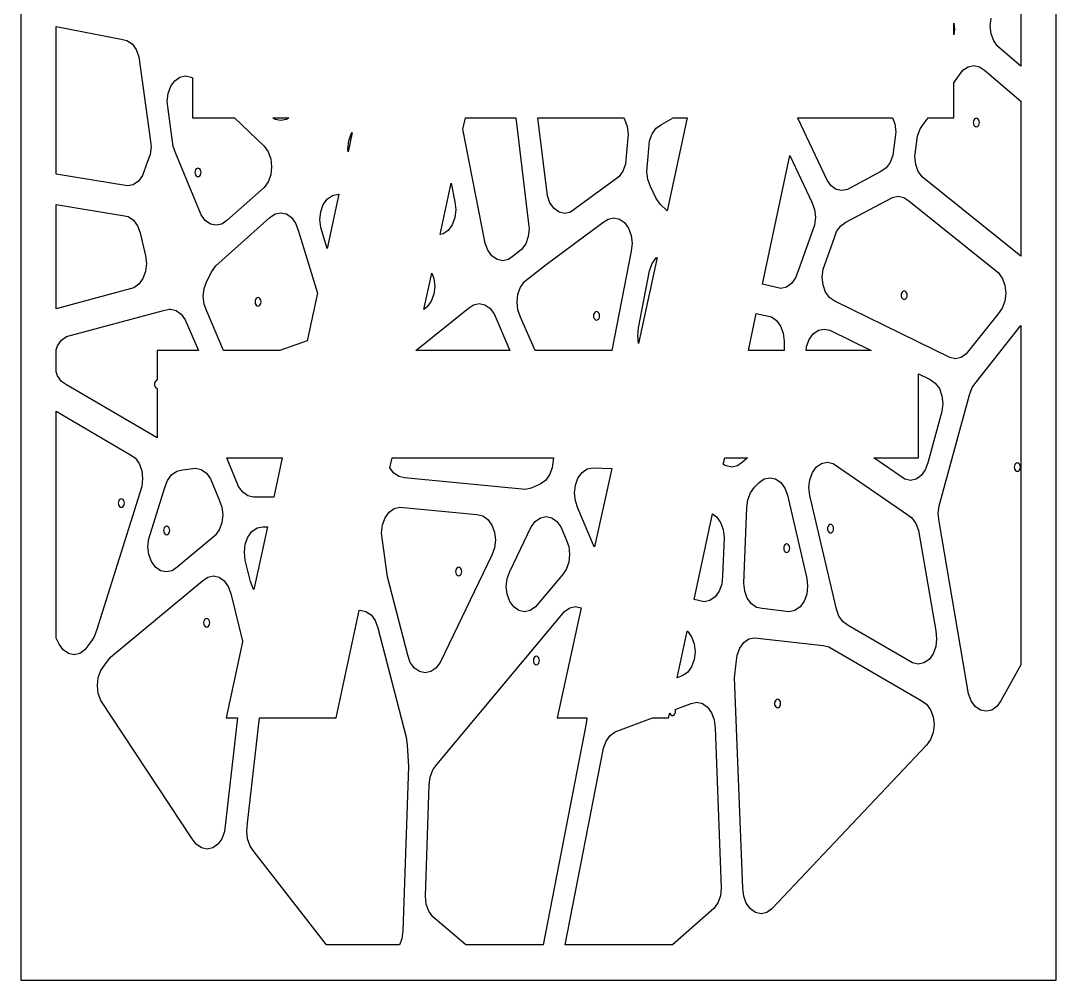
# Model space of a CAD drawing. Header units: metres. Extents: x 5 to 4553, y 5 to 890.
# Drawn here: x 5 to 445, y 5 to 412.4 of the extents above; entities that cross this region are included whole.
import ezdxf

# ---------------------------------------------------------------- set-up
doc = ezdxf.new("R2010")
doc.units = ezdxf.units.M

msp = doc.modelspace()

# ---------------------------------------------------------------- linework, layer by layer
for p, q in [((5, 810), (5, 5)), ((445, 5), (445, 810)), ((430, 429.553), (430, 393.101)), ((20, 347.266), (20, 410.002)), ((20, 410.002), (47.7102, 404.632)), ((401.459, 411.365), (401.739, 408.914)), ((401.459, 406.462), (401.459, 411.365)), ((416.93, 410.19), (417.312, 413.528)), ((417.312, 406.853), (416.93, 410.19)), ((401.739, 408.914), (401.459, 406.462)), ((418.42, 403.842), (417.312, 406.853)), ((47.7102, 404.632), (50.1205, 404.103)), ((50.1205, 404.103), (52.2949, 402.569)), ((52.2949, 402.569), (54.0205, 400.18)), ((420.146, 401.453), (418.42, 403.842)), ((430, 393.101), (420.146, 401.453)), ((54.0205, 400.18), (55.1284, 397.169)), ((55.1284, 397.169), (59.9929, 362.288)), ((405.313, 391.4), (407.488, 392.934)), ((407.488, 392.934), (409.898, 393.463)), ((409.898, 393.463), (412.308, 392.934)), ((412.308, 392.934), (414.483, 391.4)), ((70.4548, 386.987), (72.6292, 388.522)), ((72.6292, 388.522), (75.0395, 389.05)), ((75.0395, 389.05), (77.4498, 388.522)), ((77.4498, 388.522), (77.96, 388.162)), ((77.96, 388.162), (77.96, 371.261)), ((401.459, 386.112), (405.313, 391.4)), ((414.483, 391.4), (430, 378.249)), ((67.6213, 381.587), (68.7292, 384.598)), ((68.7292, 384.598), (70.4548, 386.987)), ((401.459, 371.261), (401.459, 386.112)), ((67.2395, 378.25), (67.6213, 381.587)), ((67.6213, 374.913), (67.2395, 378.25)), ((69.8276, 359.092), (67.6213, 374.913)), ((430, 378.249), (430, 312.405)), ((77.96, 371.261), (95.8679, 371.261)), ((95.8679, 371.261), (108.377, 359.15)), ((113.085, 370.542), (112.066, 371.261)), ((112.066, 371.261), (118.924, 371.261)), ((115.495, 370.013), (113.085, 370.542)), ((117.905, 370.542), (115.495, 370.013)), ((118.924, 371.261), (117.905, 370.542)), ((192.872, 366.355), (193.932, 371.261)), ((193.932, 371.261), (215.335, 371.261)), ((215.335, 371.261), (220.659, 327.435)), ((228.764, 338.086), (224.735, 371.261)), ((224.735, 371.261), (261.165, 371.261)), ((261.165, 371.261), (261.574, 370.609)), ((261.574, 370.609), (262.682, 367.598)), ((277.209, 368.321), (282.15, 371.261)), ((288.234, 371.261), (279.681, 331.674)), ((282.15, 371.261), (288.234, 371.261)), ((335.204, 371.127), (335.233, 371.261)), ((347.613, 344.769), (335.204, 371.127)), ((335.233, 371.261), (375.474, 371.261)), ((375.474, 371.261), (376.45, 368.607)), ((388.899, 368.882), (390.633, 371.261)), ((390.633, 371.261), (401.459, 371.261)), ((409.799, 369.767), (409.736, 369.211)), ((409.984, 370.269), (409.799, 369.767)), ((410.271, 370.667), (409.984, 370.269)), ((410.634, 370.923), (410.271, 370.667)), ((411.036, 371.011), (410.634, 370.923)), ((411.437, 370.923), (411.036, 371.011)), ((411.8, 370.667), (411.437, 370.923)), ((412.087, 370.269), (411.8, 370.667)), ((412.272, 369.767), (412.087, 370.269)), ((412.336, 369.211), (412.272, 369.767)), ((202.381, 318.012), (192.872, 366.355)), ((262.682, 367.598), (263.064, 364.261)), ((273.309, 364.398), (275.035, 366.787)), ((275.035, 366.787), (277.209, 368.321)), ((376.45, 368.607), (376.832, 365.269)), ((376.832, 365.269), (376.45, 361.932)), ((386.066, 363.482), (387.174, 366.492)), ((387.174, 366.492), (388.899, 368.882)), ((409.736, 369.211), (409.799, 368.654)), ((409.799, 368.654), (409.984, 368.153)), ((409.984, 368.153), (410.271, 367.754)), ((410.271, 367.754), (410.634, 367.499)), ((410.634, 367.499), (411.036, 367.411)), ((411.036, 367.411), (411.437, 367.499)), ((411.437, 367.499), (411.8, 367.754)), ((411.8, 367.754), (412.087, 368.153)), ((412.087, 368.153), (412.272, 368.654)), ((412.272, 368.654), (412.336, 369.211)), ((59.9929, 362.288), (60.3747, 358.951)), ((143.969, 358.055), (144.35, 361.393)), ((145.884, 364.993), (144.113, 356.795)), ((144.35, 361.393), (145.458, 364.404)), ((145.458, 364.404), (145.884, 364.993)), ((263.064, 364.261), (262.318, 354.872)), ((271.819, 358.049), (272.201, 361.387)), ((272.201, 361.387), (273.309, 364.398)), ((376.45, 361.932), (375.485, 355.326)), ((385.273, 358.061), (386.066, 363.482)), ((60.3747, 358.951), (59.9929, 355.614)), ((70.9355, 356.081), (69.8276, 359.092)), ((108.377, 359.15), (110.102, 356.76)), ((110.102, 356.76), (111.21, 353.75)), ((144.113, 356.795), (143.969, 358.055)), ((271.05, 348.367), (271.819, 358.049)), ((384.892, 354.724), (385.273, 358.061)), ((58.885, 352.603), (56.7113, 346.731)), ((59.9929, 355.614), (58.885, 352.603)), ((81.7037, 330.023), (70.9355, 356.081)), ((111.21, 353.75), (111.592, 350.412)), ((262.318, 354.872), (261.936, 351.534)), ((320.178, 300.569), (331.814, 355.205)), ((331.814, 355.205), (341.153, 335.365)), ((374.377, 352.315), (372.651, 349.926)), ((375.485, 355.326), (374.377, 352.315)), ((385.273, 351.387), (384.892, 354.724)), ((79.1001, 348.597), (79.0365, 348.041)), ((79.0365, 348.041), (79.1001, 347.484)), ((79.2848, 349.099), (79.1001, 348.597)), ((79.5724, 349.497), (79.2848, 349.099)), ((79.9348, 349.753), (79.5724, 349.497)), ((80.3365, 349.841), (79.9348, 349.753)), ((80.7382, 349.753), (80.3365, 349.841)), ((81.1006, 349.497), (80.7382, 349.753)), ((81.3882, 349.099), (81.1006, 349.497)), ((81.5729, 348.597), (81.3882, 349.099)), ((81.6365, 348.041), (81.5729, 348.597)), ((81.5729, 347.484), (81.6365, 348.041)), ((111.592, 350.412), (111.21, 347.075)), ((260.828, 348.523), (259.103, 346.134)), ((261.936, 351.534), (260.828, 348.523)), ((271.432, 345.03), (271.05, 348.367)), ((370.477, 348.392), (356.333, 340.846)), ((372.651, 349.926), (370.477, 348.392)), ((386.381, 348.376), (385.273, 351.387)), ((388.107, 345.987), (386.381, 348.376)), ((50.401, 342.279), (20, 347.266)), ((54.9857, 344.342), (52.8113, 342.808)), ((56.7113, 346.731), (54.9857, 344.342)), ((79.1001, 347.484), (79.2848, 346.983)), ((79.2848, 346.983), (79.5724, 346.584)), ((79.5724, 346.584), (79.9348, 346.329)), ((79.9348, 346.329), (80.3365, 346.241)), ((80.3365, 346.241), (80.7382, 346.329)), ((80.7382, 346.329), (81.1006, 346.584)), ((81.1006, 346.584), (81.3882, 346.983)), ((81.3882, 346.983), (81.5729, 347.484)), ((110.102, 344.064), (108.377, 341.675)), ((111.21, 347.075), (110.102, 344.064)), ((183.208, 321.626), (187.925, 343.459)), ((187.925, 343.459), (189.488, 335.514)), ((259.103, 346.134), (240.767, 332.686)), ((272.54, 342.019), (271.432, 345.03)), ((349.338, 342.38), (347.613, 344.769)), ((430, 312.405), (388.107, 345.987)), ((52.8113, 342.808), (50.401, 342.279)), ((108.377, 341.675), (92.5987, 327.633)), ((137.478, 338.29), (139.889, 338.819)), ((139.889, 338.819), (140.214, 338.748)), ((274.989, 336.996), (272.54, 342.019)), ((351.513, 340.846), (349.338, 342.38)), ((353.923, 340.318), (351.513, 340.846)), ((356.333, 340.846), (353.923, 340.318)), ((20, 334.426), (48.2748, 329.789)), ((20, 290.108), (20, 334.426)), ((133.578, 334.367), (135.304, 336.756)), ((140.214, 338.748), (135.239, 315.722)), ((135.304, 336.756), (137.478, 338.29)), ((189.488, 335.514), (189.87, 332.176)), ((229.872, 335.075), (228.764, 338.086)), ((231.598, 332.686), (229.872, 335.075)), ((276.714, 334.607), (274.989, 336.996)), ((279.681, 331.674), (276.714, 334.607)), ((341.153, 335.365), (342.261, 332.354)), ((355.562, 326.898), (375.343, 337.452)), ((375.343, 337.452), (377.754, 337.981)), ((377.754, 337.981), (380.164, 337.452)), ((380.164, 337.452), (382.338, 335.918)), ((382.338, 335.918), (420.277, 305.506)), ((83.4293, 327.633), (81.7037, 330.023)), ((110.873, 328.876), (113.048, 330.41)), ((113.048, 330.41), (115.458, 330.939)), ((115.458, 330.939), (117.868, 330.41)), ((117.868, 330.41), (120.043, 328.876)), ((132.089, 328.019), (132.47, 331.356)), ((132.47, 331.356), (133.578, 334.367)), ((189.87, 332.176), (189.488, 328.839)), ((233.772, 331.152), (231.598, 332.686)), ((236.183, 330.623), (233.772, 331.152)), ((238.593, 331.152), (236.183, 330.623)), ((240.767, 332.686), (238.593, 331.152)), ((342.261, 332.354), (342.643, 329.017)), ((48.2748, 329.789), (50.6851, 329.26)), ((50.6851, 329.26), (52.8595, 327.726)), ((52.8595, 327.726), (54.5851, 325.337)), ((85.6037, 326.099), (83.4293, 327.633)), ((88.014, 325.571), (85.6037, 326.099)), ((87.888, 308.421), (110.873, 328.876)), ((90.4243, 326.099), (88.014, 325.571)), ((92.5987, 327.633), (90.4243, 326.099)), ((120.043, 328.876), (121.768, 326.487)), ((121.768, 326.487), (122.876, 323.476)), ((132.47, 324.682), (132.089, 328.019)), ((188.38, 325.828), (186.654, 323.439)), ((189.488, 328.839), (188.38, 325.828)), ((220.659, 327.435), (221.04, 324.098)), ((228.236, 308.992), (252.38, 326.701)), ((252.38, 326.701), (254.554, 328.235)), ((254.554, 328.235), (256.965, 328.764)), ((256.965, 328.764), (259.375, 328.235)), ((259.375, 328.235), (261.549, 326.701)), ((261.549, 326.701), (263.275, 324.312)), ((342.261, 325.679), (335.321, 306.233)), ((342.643, 329.017), (342.261, 325.679)), ((353.388, 325.364), (355.562, 326.898)), ((54.5851, 325.337), (55.693, 322.326)), ((55.693, 322.326), (58.0587, 312.64)), ((122.876, 323.476), (131.138, 296.739)), ((135.239, 315.722), (132.47, 324.682)), ((184.48, 321.905), (183.208, 321.626)), ((186.654, 323.439), (184.48, 321.905)), ((221.04, 324.098), (220.659, 320.76)), ((263.275, 324.312), (264.383, 321.301)), ((264.383, 321.301), (264.765, 317.964)), ((350.554, 319.964), (351.662, 322.975)), ((351.662, 322.975), (353.388, 325.364)), ((203.489, 315.001), (202.381, 318.012)), ((219.551, 317.75), (217.825, 315.36)), ((220.659, 320.76), (219.551, 317.75)), ((264.765, 317.964), (264.383, 314.627)), ((345.901, 306.925), (350.554, 319.964)), ((58.0587, 312.64), (58.4404, 309.303)), ((205.214, 312.612), (203.489, 315.001)), ((207.389, 311.077), (205.214, 312.612)), ((214.384, 312.612), (212.209, 311.077)), ((217.825, 315.36), (214.384, 312.612)), ((264.383, 314.627), (256.224, 272.38)), ((58.4404, 309.303), (58.0587, 305.966)), ((86.1624, 306.032), (87.888, 308.421)), ((209.799, 310.549), (207.389, 311.077)), ((212.209, 311.077), (209.799, 310.549)), ((219.101, 301.696), (228.236, 308.992)), ((275.423, 311.965), (267.526, 275.412)), ((272.218, 306.302), (273.326, 309.313)), ((273.326, 309.313), (275.051, 311.702)), ((275.051, 311.702), (275.423, 311.965)), ((58.0587, 305.966), (56.9508, 302.955)), ((84.0247, 301.808), (86.1624, 306.032)), ((176.338, 289.829), (179.677, 305.281)), ((179.677, 305.281), (180.519, 302.99)), ((267.532, 282.039), (272.218, 306.302)), ((335.321, 306.233), (334.213, 303.222)), ((345.519, 303.588), (345.901, 306.925)), ((420.277, 305.506), (422.003, 303.116)), ((55.2252, 300.566), (53.0508, 299.032)), ((56.9508, 302.955), (55.2252, 300.566)), ((82.9168, 298.797), (84.0247, 301.808)), ((180.519, 302.99), (180.901, 299.653)), ((180.901, 299.653), (180.519, 296.316)), ((216.268, 296.296), (217.375, 299.306)), ((217.375, 299.306), (219.101, 301.696)), ((325.492, 299.299), (320.178, 300.569)), ((327.903, 298.77), (325.492, 299.299)), ((330.313, 299.299), (327.903, 298.77)), ((332.488, 300.833), (330.313, 299.299)), ((334.213, 303.222), (332.488, 300.833)), ((345.901, 300.25), (345.519, 303.588)), ((347.009, 297.24), (345.901, 300.25)), ((422.003, 303.116), (423.111, 300.106)), ((423.111, 300.106), (423.492, 296.768)), ((53.0508, 299.032), (20, 290.108)), ((82.5351, 295.46), (82.9168, 298.797)), ((82.9168, 292.123), (82.5351, 295.46)), ((105.847, 294.884), (105.446, 294.796)), ((106.249, 294.796), (105.847, 294.884)), ((131.138, 296.739), (126.772, 276.531)), ((180.519, 296.316), (179.412, 293.305)), ((215.886, 292.958), (216.268, 296.296)), ((348.734, 294.85), (347.009, 297.24)), ((350.909, 293.316), (348.734, 294.85)), ((379.14, 296.443), (379.077, 295.886)), ((379.077, 295.886), (379.14, 295.33)), ((379.325, 296.944), (379.14, 296.443)), ((379.14, 295.33), (379.325, 294.828)), ((379.613, 297.343), (379.325, 296.944)), ((379.325, 294.828), (379.613, 294.43)), ((379.975, 297.598), (379.613, 297.343)), ((380.377, 297.686), (379.975, 297.598)), ((380.778, 297.598), (380.377, 297.686)), ((381.141, 297.343), (380.778, 297.598)), ((381.428, 296.944), (381.141, 297.343)), ((381.141, 294.43), (381.428, 294.828)), ((381.613, 296.443), (381.428, 296.944)), ((381.428, 294.828), (381.613, 295.33)), ((381.677, 295.886), (381.613, 296.443)), ((381.613, 295.33), (381.677, 295.886)), ((423.492, 296.768), (423.111, 293.431)), ((84.0247, 289.112), (82.9168, 292.123)), ((104.611, 293.64), (104.547, 293.084)), ((104.547, 293.084), (104.611, 292.527)), ((104.796, 294.142), (104.611, 293.64)), ((104.611, 292.527), (104.796, 292.026)), ((105.083, 294.54), (104.796, 294.142)), ((104.796, 292.026), (105.083, 291.627)), ((105.446, 294.796), (105.083, 294.54)), ((105.083, 291.627), (105.446, 291.372)), ((105.446, 291.372), (105.847, 291.284)), ((105.847, 291.284), (106.249, 291.372)), ((106.611, 294.54), (106.249, 294.796)), ((106.249, 291.372), (106.611, 291.627)), ((106.899, 294.142), (106.611, 294.54)), ((106.611, 291.627), (106.899, 292.026)), ((107.084, 293.64), (106.899, 294.142)), ((106.899, 292.026), (107.084, 292.527)), ((107.147, 293.084), (107.084, 293.64)), ((107.084, 292.527), (107.147, 293.084)), ((177.686, 290.916), (176.338, 289.829)), ((179.412, 293.305), (177.686, 290.916)), ((195.206, 290.331), (197.38, 291.865)), ((197.38, 291.865), (199.79, 292.393)), ((199.79, 292.393), (202.201, 291.865)), ((202.201, 291.865), (204.375, 290.331)), ((216.268, 289.621), (215.886, 292.958)), ((399.772, 269.437), (350.909, 293.316)), ((379.613, 294.43), (379.975, 294.175)), ((379.975, 294.175), (380.377, 294.086)), ((380.377, 294.086), (380.778, 294.175)), ((380.778, 294.175), (381.141, 294.43)), ((422.003, 290.42), (420.277, 288.031)), ((423.111, 293.431), (422.003, 290.42)), ((24.5061, 278.325), (65.6362, 289.43)), ((65.6362, 289.43), (68.0465, 289.958)), ((68.0465, 289.958), (68.6019, 289.957)), ((68.6019, 289.957), (71.0122, 289.429)), ((71.0122, 289.429), (73.1866, 287.895)), ((73.1866, 287.895), (74.9122, 285.505)), ((91.1754, 272.38), (84.0247, 289.112)), ((172.936, 272.38), (195.206, 290.331)), ((204.375, 290.331), (206.101, 287.941)), ((206.101, 287.941), (212.882, 272.38)), ((217.375, 286.61), (216.268, 289.621)), ((223.577, 272.38), (217.375, 286.61)), ((248.419, 287.677), (248.355, 287.121)), ((248.355, 287.121), (248.419, 286.564)), ((248.603, 288.179), (248.419, 287.677)), ((248.419, 286.564), (248.603, 286.063)), ((248.891, 288.577), (248.603, 288.179)), ((248.603, 286.063), (248.891, 285.664)), ((249.253, 288.833), (248.891, 288.577)), ((249.655, 288.921), (249.253, 288.833)), ((250.057, 288.833), (249.655, 288.921)), ((250.419, 288.577), (250.057, 288.833)), ((250.707, 288.179), (250.419, 288.577)), ((250.419, 285.664), (250.707, 286.063)), ((250.891, 287.677), (250.707, 288.179)), ((250.707, 286.063), (250.891, 286.564)), ((250.955, 287.121), (250.891, 287.677)), ((250.891, 286.564), (250.955, 287.121)), ((314.175, 272.38), (317.542, 288.188)), ((317.542, 288.188), (323.949, 286.657)), ((323.949, 286.657), (326.124, 285.123)), ((420.277, 288.031), (406.767, 270.971)), ((74.9122, 285.505), (80.5216, 272.38)), ((248.891, 285.664), (249.253, 285.409)), ((249.253, 285.409), (249.655, 285.321)), ((249.655, 285.321), (250.057, 285.409)), ((250.057, 285.409), (250.419, 285.664)), ((267.15, 278.702), (267.532, 282.039)), ((326.124, 285.123), (327.849, 282.733)), ((327.849, 282.733), (328.957, 279.723)), ((410.957, 259.028), (430, 283.076)), ((430, 283.076), (430, 138.983)), ((22.3318, 276.791), (24.5061, 278.325)), ((267.526, 275.412), (267.15, 278.702)), ((328.957, 279.723), (329.339, 276.385)), ((340.02, 277.084), (341.745, 279.473)), ((341.745, 279.473), (343.92, 281.007)), ((343.92, 281.007), (346.33, 281.535)), ((346.33, 281.535), (348.741, 281.007)), ((348.741, 281.007), (366.394, 272.38)), ((20, 272.754), (20.6062, 274.401)), ((20.6062, 274.401), (22.3318, 276.791)), ((126.772, 276.531), (115.156, 272.38)), ((329.339, 276.385), (329.4, 272.38)), ((338.718, 272.38), (338.912, 274.073)), ((338.912, 274.073), (340.02, 277.084)), ((20, 263.352), (20, 272.754)), ((80.5216, 272.38), (63.006, 272.38)), ((63.006, 272.38), (63.006, 259.849)), ((115.156, 272.38), (91.1754, 272.38)), ((212.882, 272.38), (172.936, 272.38)), ((256.224, 272.38), (223.577, 272.38)), ((329.4, 272.38), (314.175, 272.38)), ((366.394, 272.38), (338.718, 272.38)), ((402.183, 268.908), (399.772, 269.437)), ((404.593, 269.437), (402.183, 268.908)), ((406.767, 270.971), (404.593, 269.437)), ((20.6062, 261.705), (20, 263.352)), ((22.3318, 259.316), (20.6062, 261.705)), ((62.7139, 259.785), (62.3515, 259.529)), ((63.006, 259.849), (62.7139, 259.785)), ((386.505, 226.907), (386.505, 262.551)), ((386.505, 262.551), (391.418, 260.15)), ((391.418, 260.15), (393.592, 258.616)), ((24.5061, 257.782), (22.3318, 259.316)), ((63.006, 235.309), (24.5061, 257.782)), ((61.8793, 258.629), (61.8156, 258.073)), ((61.8156, 258.073), (61.8793, 257.517)), ((62.0639, 259.131), (61.8793, 258.629)), ((61.8793, 257.517), (62.0639, 257.015)), ((62.3515, 259.529), (62.0639, 259.131)), ((62.0639, 257.015), (62.3515, 256.617)), ((62.3515, 256.617), (62.7139, 256.361)), ((62.7139, 256.361), (63.006, 256.297)), ((63.006, 256.297), (63.006, 235.309)), ((393.592, 258.616), (395.318, 256.227)), ((395.318, 256.227), (396.426, 253.216)), ((408.124, 253.628), (409.232, 256.639)), ((409.232, 256.639), (410.957, 259.028)), ((395.192, 206.486), (408.124, 253.628)), ((396.426, 253.216), (396.807, 249.879)), ((20, 150.219), (20, 246.654)), ((20, 246.654), (51.4244, 228.311)), ((396.426, 246.542), (390.438, 224.714)), ((396.807, 249.879), (396.426, 246.542)), ((51.4244, 228.311), (53.5988, 226.777)), ((53.5988, 226.777), (55.3244, 224.388)), ((93.1004, 225.375), (92.537, 226.907)), ((92.537, 226.907), (116.109, 226.907)), ((97.5974, 214.641), (93.1004, 225.375)), ((116.109, 226.907), (112.507, 210.192)), ((161.867, 222.565), (162.802, 226.907)), ((162.802, 226.907), (231.342, 226.907)), ((231.342, 226.907), (230.977, 223.714)), ((303.502, 224.115), (304.104, 226.907)), ((304.104, 226.907), (313.757, 226.907)), ((311.722, 224.957), (309.547, 223.423)), ((313.757, 226.907), (311.722, 224.957)), ((343.135, 222.967), (345.31, 224.501)), ((345.31, 224.501), (347.72, 225.029)), ((347.72, 225.029), (350.131, 224.501)), ((350.131, 224.501), (381.447, 202.85)), ((380.609, 217.78), (367.408, 226.907)), ((367.408, 226.907), (386.505, 226.907)), ((390.438, 224.714), (389.33, 221.703)), ((428.058, 224.6), (427.696, 224.345)), ((428.46, 224.688), (428.058, 224.6)), ((428.862, 224.6), (428.46, 224.688)), ((429.224, 224.345), (428.862, 224.6)), ((55.3244, 224.388), (56.4323, 221.377)), ((56.4323, 221.377), (56.8141, 218.04)), ((69.1314, 219.652), (71.3058, 221.186)), ((71.3058, 221.186), (73.7161, 221.715)), ((73.7161, 221.715), (79.2931, 222.384)), ((79.2931, 222.384), (81.7034, 221.856)), ((81.7034, 221.856), (83.8778, 220.322)), ((83.8778, 220.322), (85.6034, 217.932)), ((163.428, 220.404), (161.867, 222.565)), ((165.602, 218.87), (163.428, 220.404)), ((230.766, 222.637), (229.658, 219.626)), ((230.977, 223.714), (230.766, 222.637)), ((241.762, 218.205), (243.487, 220.594)), ((243.487, 220.594), (245.662, 222.128)), ((245.662, 222.128), (248.072, 222.657)), ((248.072, 222.657), (256.113, 222.363)), ((256.113, 222.363), (248.844, 189.051)), ((304.153, 223.655), (303.502, 224.115)), ((304.727, 223.423), (304.153, 223.655)), ((307.137, 222.894), (304.727, 223.423)), ((309.547, 223.423), (307.137, 222.894)), ((340.302, 217.567), (341.41, 220.577)), ((341.41, 220.577), (343.135, 222.967)), ((389.33, 221.703), (387.604, 219.314)), ((427.224, 223.445), (427.16, 222.888)), ((427.16, 222.888), (427.224, 222.332)), ((427.408, 223.946), (427.224, 223.445)), ((427.224, 222.332), (427.408, 221.83)), ((427.696, 224.345), (427.408, 223.946)), ((427.408, 221.83), (427.696, 221.432)), ((427.696, 221.432), (428.058, 221.176)), ((428.058, 221.176), (428.46, 221.088)), ((428.46, 221.088), (428.862, 221.176)), ((428.862, 221.176), (429.224, 221.432)), ((429.512, 223.946), (429.224, 224.345)), ((429.224, 221.432), (429.512, 221.83)), ((429.696, 223.445), (429.512, 223.946)), ((429.512, 221.83), (429.696, 222.332)), ((429.76, 222.888), (429.696, 223.445)), ((429.696, 222.332), (429.76, 222.888)), ((56.8141, 218.04), (56.4323, 214.703)), ((66.2979, 214.252), (67.4057, 217.263)), ((67.4057, 217.263), (69.1314, 219.652)), ((85.6034, 217.932), (89.3614, 208.962)), ((168.012, 218.341), (165.602, 218.87)), ((219.464, 213.442), (168.012, 218.341)), ((225.758, 215.703), (221.874, 213.97)), ((227.932, 217.237), (225.758, 215.703)), ((229.658, 219.626), (227.932, 217.237)), ((240.654, 215.194), (241.762, 218.205)), ((316.73, 214.426), (318.727, 216.338)), ((318.727, 216.338), (320.901, 217.872)), ((320.901, 217.872), (323.311, 218.401)), ((323.311, 218.401), (325.722, 217.872)), ((325.722, 217.872), (327.896, 216.338)), ((327.896, 216.338), (329.622, 213.949)), ((339.92, 214.229), (340.302, 217.567)), ((383.02, 217.251), (380.609, 217.78)), ((385.43, 217.78), (383.02, 217.251)), ((387.604, 219.314), (385.43, 217.78)), ((56.4323, 214.703), (37.1731, 153.539)), ((59.4524, 192.513), (66.2979, 214.252)), ((99.323, 212.252), (97.5974, 214.641)), ((101.497, 210.717), (99.323, 212.252)), ((221.874, 213.97), (219.464, 213.442)), ((240.272, 211.857), (240.654, 215.194)), ((240.654, 208.519), (240.272, 211.857)), ((313.897, 209.026), (315.005, 212.037)), ((315.005, 212.037), (316.73, 214.426)), ((329.622, 213.949), (330.73, 210.938)), ((340.302, 210.892), (339.92, 214.229)), ((46.5195, 208.181), (46.4558, 207.625)), ((46.4558, 207.625), (46.5195, 207.069)), ((46.7041, 208.683), (46.5195, 208.181)), ((46.5195, 207.069), (46.7041, 206.567)), ((46.9917, 209.081), (46.7041, 208.683)), ((47.3541, 209.337), (46.9917, 209.081)), ((47.7558, 209.425), (47.3541, 209.337)), ((48.1576, 209.337), (47.7558, 209.425)), ((48.52, 209.081), (48.1576, 209.337)), ((48.8076, 208.683), (48.52, 209.081)), ((48.9922, 208.181), (48.8076, 208.683)), ((48.8076, 206.567), (48.9922, 207.069)), ((49.0558, 207.625), (48.9922, 208.181)), ((48.9922, 207.069), (49.0558, 207.625)), ((89.3614, 208.962), (90.4693, 205.951)), ((103.908, 210.189), (101.497, 210.717)), ((112.507, 210.192), (103.908, 210.189)), ((241.762, 205.509), (240.654, 208.519)), ((313.515, 205.689), (313.897, 209.026)), ((330.73, 210.938), (338.95, 175.646)), ((351.558, 162.565), (340.302, 210.892)), ((46.7041, 206.567), (46.9917, 206.169)), ((46.9917, 206.169), (47.3541, 205.913)), ((47.3541, 205.913), (47.7558, 205.825)), ((47.7558, 205.825), (48.1576, 205.913)), ((48.1576, 205.913), (48.52, 206.169)), ((48.52, 206.169), (48.8076, 206.567)), ((90.4693, 205.951), (90.8511, 202.614)), ((90.8511, 202.614), (90.4693, 199.276)), ((159.826, 201.387), (161.551, 203.776)), ((161.551, 203.776), (163.726, 205.31)), ((163.726, 205.31), (166.136, 205.839)), ((166.136, 205.839), (198.869, 202.722)), ((198.869, 202.722), (201.279, 202.193)), ((248.367, 189.71), (241.762, 205.509)), ((291.129, 166.687), (298.952, 202.996)), ((298.952, 202.996), (300.656, 201.794)), ((312.23, 173.612), (313.515, 205.689)), ((381.447, 202.85), (383.621, 201.316)), ((394.81, 203.148), (395.192, 206.486)), ((395.192, 199.811), (394.81, 203.148)), ((90.4693, 199.276), (89.3614, 196.266)), ((158.336, 195.039), (158.718, 198.376)), ((158.718, 198.376), (159.826, 201.387)), ((201.279, 202.193), (203.454, 200.659)), ((203.454, 200.659), (205.179, 198.27)), ((205.179, 198.27), (206.287, 195.259)), ((221.889, 197.474), (223.615, 199.863)), ((223.615, 199.863), (225.789, 201.397)), ((225.789, 201.397), (228.199, 201.926)), ((228.199, 201.926), (230.61, 201.397)), ((230.61, 201.397), (232.784, 199.863)), ((232.784, 199.863), (234.51, 197.474)), ((300.656, 201.794), (302.381, 199.405)), ((302.381, 199.405), (303.489, 196.394)), ((348.315, 198.222), (348.028, 197.824)), ((348.678, 198.478), (348.315, 198.222)), ((349.079, 198.566), (348.678, 198.478)), ((349.481, 198.478), (349.079, 198.566)), ((349.844, 198.222), (349.481, 198.478)), ((350.131, 197.824), (349.844, 198.222)), ((383.621, 201.316), (385.347, 198.927)), ((385.347, 198.927), (386.455, 195.916)), ((407.744, 126.683), (395.192, 199.811)), ((65.7641, 196.563), (65.7005, 196.007)), ((65.7005, 196.007), (65.7641, 195.451)), ((65.9488, 197.065), (65.7641, 196.563)), ((65.7641, 195.451), (65.9488, 194.949)), ((66.2364, 197.463), (65.9488, 197.065)), ((65.9488, 194.949), (66.2364, 194.551)), ((66.5988, 197.719), (66.2364, 197.463)), ((66.2364, 194.551), (66.5988, 194.295)), ((67.0005, 197.807), (66.5988, 197.719)), ((66.5988, 194.295), (67.0005, 194.207)), ((67.4022, 197.719), (67.0005, 197.807)), ((67.0005, 194.207), (67.4022, 194.295)), ((67.7646, 197.463), (67.4022, 197.719)), ((67.4022, 194.295), (67.7646, 194.551)), ((68.0522, 197.065), (67.7646, 197.463)), ((67.7646, 194.551), (68.0522, 194.949)), ((68.2369, 196.563), (68.0522, 197.065)), ((68.0522, 194.949), (68.2369, 195.451)), ((68.3005, 196.007), (68.2369, 196.563)), ((68.2369, 195.451), (68.3005, 196.007)), ((87.6358, 193.876), (71.4553, 180.438)), ((89.3614, 196.266), (87.6358, 193.876)), ((101.529, 193.138), (103.255, 195.528)), ((103.255, 195.528), (105.429, 197.062)), ((109.792, 197.591), (104.049, 170.938)), ((105.429, 197.062), (107.84, 197.59)), ((107.84, 197.59), (109.792, 197.591)), ((158.718, 191.702), (158.336, 195.039)), ((206.287, 195.259), (206.669, 191.922)), ((212.767, 178.588), (221.889, 197.474)), ((234.51, 197.474), (236.733, 192.157)), ((303.489, 196.394), (303.871, 193.057)), ((347.843, 197.322), (347.779, 196.766)), ((347.779, 196.766), (347.843, 196.21)), ((348.028, 197.824), (347.843, 197.322)), ((347.843, 196.21), (348.028, 195.708)), ((348.028, 195.708), (348.315, 195.31)), ((348.315, 195.31), (348.678, 195.054)), ((348.678, 195.054), (349.079, 194.966)), ((349.079, 194.966), (349.481, 195.054)), ((349.481, 195.054), (349.844, 195.31)), ((349.844, 195.31), (350.131, 195.708)), ((350.316, 197.322), (350.131, 197.824)), ((350.131, 195.708), (350.316, 196.21)), ((350.379, 196.766), (350.316, 197.322)), ((350.316, 196.21), (350.379, 196.766)), ((386.455, 195.916), (393.763, 153.338)), ((59.0706, 189.175), (59.4524, 192.513)), ((100.04, 186.79), (100.422, 190.128)), ((100.422, 190.128), (101.529, 193.138)), ((160.781, 176.358), (158.718, 191.702)), ((206.669, 191.922), (206.287, 188.585)), ((236.733, 192.157), (237.841, 189.146)), ((248.844, 189.051), (248.367, 189.71)), ((303.871, 193.057), (303.21, 176.562)), ((329.426, 189.518), (329.241, 189.016)), ((329.714, 189.916), (329.426, 189.518)), ((330.076, 190.172), (329.714, 189.916)), ((330.478, 190.26), (330.076, 190.172)), ((330.879, 190.172), (330.478, 190.26)), ((331.242, 189.916), (330.879, 190.172)), ((331.529, 189.518), (331.242, 189.916)), ((331.714, 189.016), (331.529, 189.518)), ((59.4524, 185.838), (59.0706, 189.175)), ((60.5603, 182.827), (59.4524, 185.838)), ((100.422, 183.453), (100.04, 186.79)), ((205.179, 185.574), (183.154, 139.973)), ((206.287, 188.585), (205.179, 185.574)), ((237.841, 189.146), (238.222, 185.809)), ((238.222, 185.809), (237.841, 182.471)), ((329.241, 189.016), (329.178, 188.46)), ((329.178, 188.46), (329.241, 187.903)), ((329.241, 187.903), (329.426, 187.402)), ((329.426, 187.402), (329.714, 187.003)), ((329.714, 187.003), (330.076, 186.748)), ((330.076, 186.748), (330.478, 186.66)), ((330.478, 186.66), (330.879, 186.748)), ((330.879, 186.748), (331.242, 187.003)), ((331.242, 187.003), (331.529, 187.402)), ((331.529, 187.402), (331.714, 187.903)), ((331.778, 188.46), (331.714, 189.016)), ((331.714, 187.903), (331.778, 188.46)), ((62.2859, 180.438), (60.5603, 182.827)), ((64.4603, 178.904), (62.2859, 180.438)), ((71.4553, 180.438), (69.2809, 178.904)), ((102.635, 174.372), (100.422, 183.453)), ((237.841, 182.471), (236.733, 179.461)), ((66.8706, 178.375), (64.4603, 178.904)), ((69.2809, 178.904), (66.8706, 178.375)), ((82.2789, 174.637), (84.4533, 176.171)), ((84.4533, 176.171), (86.8636, 176.699)), ((86.8636, 176.699), (89.2739, 176.171)), ((89.2739, 176.171), (91.4483, 174.637)), ((169.425, 142.984), (160.781, 176.358)), ((189.834, 179.114), (189.771, 178.558)), ((189.771, 178.558), (189.834, 178.002)), ((190.019, 179.616), (189.834, 179.114)), ((189.834, 178.002), (190.019, 177.5)), ((190.307, 180.014), (190.019, 179.616)), ((190.019, 177.5), (190.307, 177.102)), ((190.669, 180.27), (190.307, 180.014)), ((190.307, 177.102), (190.669, 176.846)), ((191.071, 180.358), (190.669, 180.27)), ((190.669, 176.846), (191.071, 176.758)), ((191.472, 180.27), (191.071, 180.358)), ((191.071, 176.758), (191.472, 176.846)), ((191.835, 180.014), (191.472, 180.27)), ((191.472, 176.846), (191.835, 177.102)), ((192.122, 179.616), (191.835, 180.014)), ((191.835, 177.102), (192.122, 177.5)), ((192.307, 179.114), (192.122, 179.616)), ((192.122, 177.5), (192.307, 178.002)), ((192.371, 178.558), (192.307, 179.114)), ((192.307, 178.002), (192.371, 178.558)), ((211.659, 175.577), (212.767, 178.588)), ((235.007, 177.071), (223.662, 163.502)), ((236.733, 179.461), (235.007, 177.071)), ((303.21, 176.562), (302.829, 173.225)), ((43.1613, 142.148), (82.2789, 174.637)), ((91.4483, 174.637), (93.174, 172.247)), ((93.174, 172.247), (94.2818, 169.237)), ((103.743, 171.361), (102.635, 174.372)), ((211.277, 172.24), (211.659, 175.577)), ((211.659, 168.902), (211.277, 172.24)), ((302.829, 173.225), (301.721, 170.214)), ((312.612, 170.274), (312.23, 173.612)), ((338.95, 175.646), (339.331, 172.308)), ((339.331, 172.308), (338.95, 168.971)), ((94.2818, 169.237), (99.2024, 149.054)), ((104.049, 170.938), (103.743, 171.361)), ((212.767, 165.891), (211.659, 168.902)), ((299.995, 167.825), (297.821, 166.291)), ((301.721, 170.214), (299.995, 167.825)), ((313.72, 167.264), (312.612, 170.274)), ((315.445, 164.874), (313.72, 167.264)), ((338.95, 168.971), (337.842, 165.96)), ((214.492, 163.502), (212.767, 165.891)), ((216.667, 161.968), (214.492, 163.502)), ((223.662, 163.502), (221.487, 161.968)), ((243.182, 163.104), (232.996, 116.429)), ((236.102, 161.63), (238.276, 163.164)), ((238.276, 163.164), (240.687, 163.693)), ((240.687, 163.693), (243.097, 163.164)), ((243.097, 163.164), (243.182, 163.104)), ((295.41, 165.762), (291.129, 166.687)), ((297.821, 166.291), (295.41, 165.762)), ((317.62, 163.34), (315.445, 164.874)), ((320.03, 162.812), (317.62, 163.34)), ((331.531, 161.508), (320.03, 162.812)), ((336.116, 163.571), (333.942, 162.037)), ((337.842, 165.96), (336.116, 163.571)), ((83.5885, 158.501), (83.2261, 158.245)), ((83.9902, 158.589), (83.5885, 158.501)), ((84.3919, 158.501), (83.9902, 158.589)), ((84.7543, 158.245), (84.3919, 158.501)), ((138.998, 116.429), (148.835, 162.082)), ((148.835, 162.082), (149.292, 162.183)), ((149.292, 162.183), (151.702, 161.654)), ((151.702, 161.654), (153.877, 160.12)), ((153.877, 160.12), (155.602, 157.731)), ((181.801, 96.686), (236.102, 161.63)), ((219.077, 161.44), (216.667, 161.968)), ((221.487, 161.968), (219.077, 161.44)), ((333.942, 162.037), (331.531, 161.508)), ((352.666, 159.555), (351.558, 162.565)), ((354.391, 157.165), (352.666, 159.555)), ((82.7538, 157.345), (82.6902, 156.789)), ((82.6902, 156.789), (82.7538, 156.233)), ((82.9385, 157.847), (82.7538, 157.345)), ((82.7538, 156.233), (82.9385, 155.731)), ((83.2261, 158.245), (82.9385, 157.847)), ((82.9385, 155.731), (83.2261, 155.333)), ((83.2261, 155.333), (83.5885, 155.077)), ((83.5885, 155.077), (83.9902, 154.989)), ((83.9902, 154.989), (84.3919, 155.077)), ((84.3919, 155.077), (84.7543, 155.333)), ((85.0419, 157.847), (84.7543, 158.245)), ((84.7543, 155.333), (85.0419, 155.731)), ((85.2266, 157.345), (85.0419, 157.847)), ((85.0419, 155.731), (85.2266, 156.233)), ((85.2902, 156.789), (85.2266, 157.345)), ((85.2266, 156.233), (85.2902, 156.789)), ((155.602, 157.731), (156.71, 154.72)), ((156.71, 154.72), (168.749, 108.241)), ((356.566, 155.631), (354.391, 157.165)), ((383.935, 139.729), (356.566, 155.631)), ((21.3466, 147.662), (20, 150.219)), ((36.0652, 150.529), (34.3396, 148.139)), ((37.1731, 153.539), (36.0652, 150.529)), ((283.958, 133.405), (288.234, 153.251)), ((288.234, 153.251), (288.284, 153.216)), ((288.284, 153.216), (290.01, 150.827)), ((290.01, 150.827), (291.118, 147.816)), ((312.213, 148.401), (314.387, 149.935)), ((314.387, 149.935), (316.798, 150.464)), ((316.798, 150.464), (345.998, 147.154)), ((393.763, 153.338), (394.145, 150.001)), ((394.145, 150.001), (393.763, 146.663)), ((23.0723, 145.273), (21.3466, 147.662)), ((25.2466, 143.739), (23.0723, 145.273)), ((32.2417, 145.273), (30.0673, 143.739)), ((34.3396, 148.139), (32.2417, 145.273)), ((99.248, 148.655), (92.304, 116.429)), ((99.2024, 149.054), (99.248, 148.655)), ((291.118, 147.816), (291.5, 144.478)), ((309.38, 143.001), (310.487, 146.012)), ((310.487, 146.012), (312.213, 148.401)), ((345.998, 147.154), (348.408, 146.626)), ((348.408, 146.626), (387.657, 123.821)), ((393.763, 146.663), (392.655, 143.653)), ((27.657, 143.21), (25.2466, 143.739)), ((30.0673, 143.739), (27.657, 143.21)), ((40.7947, 138.914), (43.1613, 142.148)), ((170.533, 139.973), (169.425, 142.984)), ((222.871, 141.313), (222.807, 140.757)), ((223.055, 141.815), (222.871, 141.313)), ((223.343, 142.213), (223.055, 141.815)), ((223.705, 142.469), (223.343, 142.213)), ((224.107, 142.557), (223.705, 142.469)), ((224.509, 142.469), (224.107, 142.557)), ((224.871, 142.213), (224.509, 142.469)), ((225.159, 141.815), (224.871, 142.213)), ((225.343, 141.313), (225.159, 141.815)), ((225.407, 140.757), (225.343, 141.313)), ((291.118, 141.141), (290.01, 138.13)), ((291.5, 144.478), (291.118, 141.141)), ((308.998, 139.664), (309.38, 143.001)), ((390.93, 141.263), (388.755, 139.729)), ((392.655, 143.653), (390.93, 141.263)), ((37.9612, 133.514), (39.0691, 136.525)), ((39.0691, 136.525), (40.7947, 138.914)), ((172.259, 137.584), (170.533, 139.973)), ((174.433, 136.05), (172.259, 137.584)), ((181.428, 137.584), (179.254, 136.05)), ((183.154, 139.973), (181.428, 137.584)), ((222.807, 140.757), (222.871, 140.201)), ((222.871, 140.201), (223.055, 139.699)), ((223.055, 139.699), (223.343, 139.301)), ((223.343, 139.301), (223.705, 139.045)), ((223.705, 139.045), (224.107, 138.957)), ((224.107, 138.957), (224.509, 139.045)), ((224.509, 139.045), (224.871, 139.301)), ((224.871, 139.301), (225.159, 139.699)), ((225.159, 139.699), (225.343, 140.201)), ((225.343, 140.201), (225.407, 140.757)), ((290.01, 138.13), (288.284, 135.741)), ((308.34, 133.451), (308.998, 139.664)), ((386.345, 139.201), (383.935, 139.729)), ((388.755, 139.729), (386.345, 139.201)), ((430, 138.983), (421.473, 123.672)), ((37.5794, 130.177), (37.9612, 133.514)), ((176.843, 135.521), (174.433, 136.05)), ((179.254, 136.05), (176.843, 135.521)), ((286.11, 134.207), (283.958, 133.405)), ((288.284, 135.741), (286.11, 134.207)), ((311.812, 44.0775), (308.34, 133.451)), ((37.9612, 126.84), (37.5794, 130.177)), ((39.0691, 123.829), (37.9612, 126.84)), ((77.8462, 65.1144), (39.0691, 123.829)), ((325.528, 123.581), (325.343, 123.079)), ((325.815, 123.979), (325.528, 123.581)), ((326.178, 124.235), (325.815, 123.979)), ((326.579, 124.323), (326.178, 124.235)), ((326.981, 124.235), (326.579, 124.323)), ((327.344, 123.979), (326.981, 124.235)), ((327.631, 123.581), (327.344, 123.979)), ((327.816, 123.079), (327.631, 123.581)), ((387.657, 123.821), (389.832, 122.287)), ((408.852, 123.672), (407.744, 126.683)), ((410.578, 121.283), (408.852, 123.672)), ((421.473, 123.672), (419.747, 121.283)), ((283.088, 120.003), (289.818, 122.511)), ((283.179, 119.755), (283.088, 120.003)), ((283.242, 119.199), (283.179, 119.755)), ((283.179, 118.642), (283.242, 119.199)), ((289.818, 122.511), (292.228, 123.04)), ((292.228, 123.04), (294.638, 122.511)), ((294.638, 122.511), (296.813, 120.977)), ((296.813, 120.977), (298.538, 118.588)), ((325.343, 123.079), (325.28, 122.523)), ((325.28, 122.523), (325.343, 121.967)), ((325.343, 121.967), (325.528, 121.465)), ((325.528, 121.465), (325.815, 121.067)), ((325.815, 121.067), (326.178, 120.811)), ((326.178, 120.811), (326.579, 120.723)), ((326.579, 120.723), (326.981, 120.811)), ((326.981, 120.811), (327.344, 121.067)), ((327.344, 121.067), (327.631, 121.465)), ((327.631, 121.465), (327.816, 121.967)), ((327.88, 122.523), (327.816, 123.079)), ((327.816, 121.967), (327.88, 122.523)), ((389.832, 122.287), (391.557, 119.898)), ((391.557, 119.898), (392.665, 116.887)), ((412.752, 119.749), (410.578, 121.283)), ((415.163, 119.22), (412.752, 119.749)), ((417.573, 119.749), (415.163, 119.22)), ((419.747, 121.283), (417.573, 119.749)), ((97.1186, 116.429), (91.5747, 68.1251)), ((92.304, 116.429), (97.1186, 116.429)), ((101.39, 71.6791), (106.526, 116.429)), ((106.526, 116.429), (138.998, 116.429)), ((232.996, 116.429), (245.478, 116.429)), ((245.478, 116.429), (245.206, 114.055)), ((257.622, 110.51), (273.499, 116.429)), ((273.499, 116.429), (280.3, 116.429)), ((280.3, 116.429), (280.751, 118.521)), ((280.751, 118.521), (280.891, 118.14)), ((280.891, 118.14), (281.178, 117.742)), ((281.178, 117.742), (281.541, 117.487)), ((281.541, 117.487), (281.942, 117.399)), ((281.942, 117.399), (282.344, 117.487)), ((282.344, 117.487), (282.707, 117.742)), ((282.707, 117.742), (282.994, 118.14)), ((282.994, 118.14), (283.179, 118.642)), ((298.538, 118.588), (299.646, 115.577)), ((299.646, 115.577), (300.028, 112.24)), ((392.665, 116.887), (393.047, 113.55)), ((245.206, 114.055), (226.919, 20)), ((255.448, 108.976), (257.622, 110.51)), ((300.028, 112.24), (302.671, 44.2041)), ((392.665, 110.212), (391.557, 107.202)), ((393.047, 113.55), (392.665, 110.212)), ((168.749, 108.241), (169.13, 104.904)), ((252.614, 103.576), (253.722, 106.587)), ((253.722, 106.587), (255.448, 108.976)), ((391.557, 107.202), (389.832, 104.812)), ((169.13, 104.904), (169.727, 95.735)), ((236.364, 20), (252.614, 103.576)), ((389.832, 104.812), (324.197, 35.3402)), ((169.727, 95.735), (167.311, 25.942)), ((178.967, 91.286), (180.075, 94.2967)), ((180.075, 94.2967), (181.801, 96.686)), ((178.586, 87.9487), (178.967, 91.286)), ((176.951, 40.7212), (178.586, 87.9487)), ((101.008, 68.3417), (101.39, 71.6791)), ((91.5747, 68.1251), (90.4668, 65.1144)), ((101.39, 65.0044), (101.008, 68.3417)), ((79.5718, 62.7251), (77.8462, 65.1144)), ((81.7462, 61.1911), (79.5718, 62.7251)), ((88.7412, 62.7251), (86.5668, 61.1911)), ((90.4668, 65.1144), (88.7412, 62.7251)), ((102.498, 61.9937), (101.39, 65.0044)), ((104.224, 59.6044), (102.498, 61.9937)), ((84.1565, 60.6625), (81.7462, 61.1911)), ((86.5668, 61.1911), (84.1565, 60.6625)), ((134.91, 20), (104.224, 59.6044)), ((302.671, 44.2041), (302.289, 40.8667)), ((312.194, 40.7402), (311.812, 44.0775)), ((177.333, 37.3839), (176.951, 40.7212)), ((302.289, 40.8667), (301.181, 37.856)), ((313.301, 37.7295), (312.194, 40.7402)), ((178.441, 34.3732), (177.333, 37.3839)), ((299.456, 35.4667), (281.974, 20)), ((301.181, 37.856), (299.456, 35.4667)), ((315.027, 35.3402), (313.301, 37.7295)), ((317.201, 33.8062), (315.027, 35.3402)), ((324.197, 35.3402), (322.022, 33.8062)), ((180.166, 31.9839), (178.441, 34.3732)), ((194.107, 20), (180.166, 31.9839)), ((319.612, 33.2776), (317.201, 33.8062)), ((322.022, 33.8062), (319.612, 33.2776)), ((166.929, 22.6047), (165.971, 20)), ((167.311, 25.942), (166.929, 22.6047)), ((165.971, 20), (134.91, 20)), ((226.919, 20), (194.107, 20)), ((281.974, 20), (236.364, 20)), ((5, 5), (445, 5))]:
    msp.add_line(p, q)

doc.saveas('drawing.dxf')
